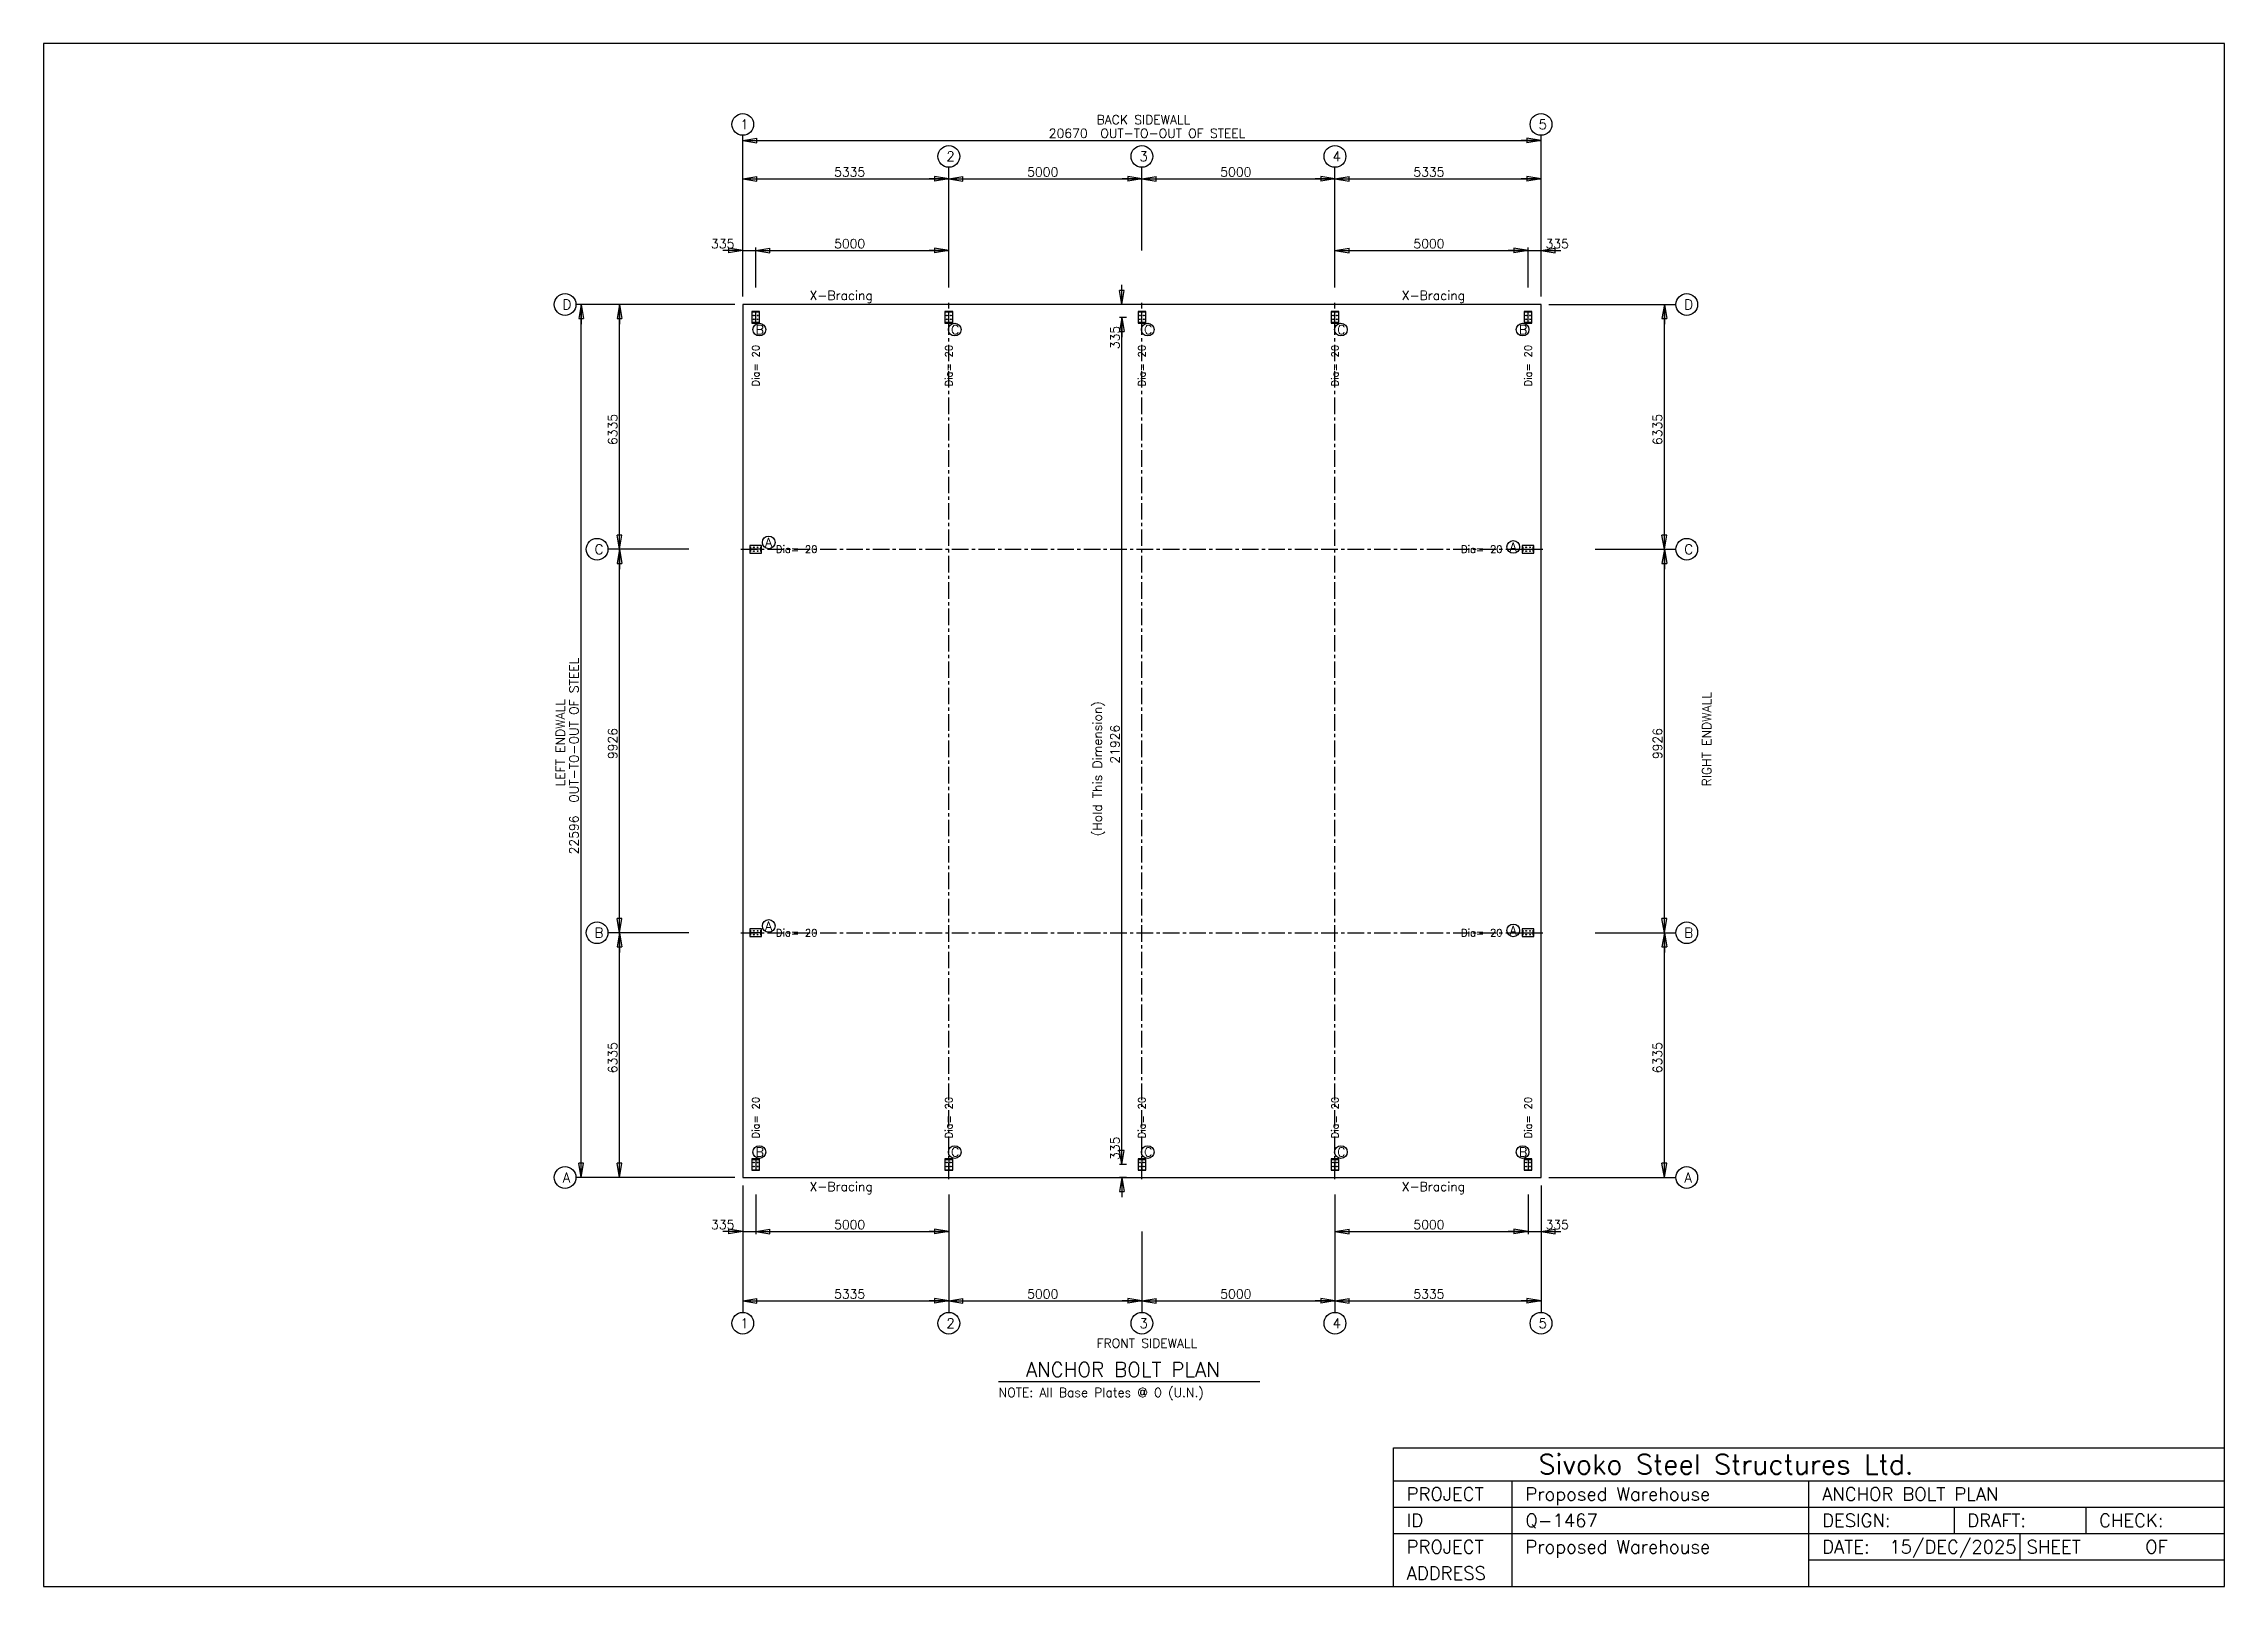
# Model space of a CAD drawing. Extents: x 0 to 56470, y 0 to 39932.
import ezdxf

# ---------------------------------------------------------------- set-up
doc = ezdxf.new("R2010")
doc.units = 0
doc.linetypes.add('CENTER', pattern=[683.015, 426.884, -85.377, 85.377, -85.377])
doc.linetypes.add('CONTIN', pattern=[0])
doc.layers.get('0').update_dxf_attribs({"linetype": 'CONTIN'})
for name, color, linetype in [('1', 7, 'CONTIN'), ('10', 7, 'CONTIN'), ('11', 6, 'CONTIN'), ('12', 7, 'CONTIN'), ('13', 5, 'CONTIN'), ('14', 1, 'CONTIN'), ('15', 1, 'CONTIN'), ('16', 1, 'CONTIN'), ('2', 6, 'CONTIN'), ('22', 7, 'CONTIN'), ('27', 7, 'CENTER')]:
    doc.layers.add(name, color=color, linetype=linetype)
doc.styles.add('SIMPLEX', font='SIMPLEX')

# ---------------------------------------------------------------- blocks, each defined once
blk = doc.blocks.new('WCOL')
for p, q in [((-225.395, 439.519), (225.395, 439.519)), ((-225.395, 0), (225.395, 0)), ((0, 439.519), (0, 0))]:
    blk.add_line(p, q)
blk = doc.blocks.new('BOLT_0')
at = {"layer": '1'}
blk.add_circle((0, 0), 25.4, dxfattribs=at)
blk = doc.blocks.new('ARROW')
at = {"layer": '2'}
for p, q in [((0, 0), (-512.773, 0)), ((0, 0), (-366.266, 61.044)), ((-366.266, 61.044), (-366.266, -61.044)), ((0, 0), (-366.266, -61.044))]:
    blk.add_line(p, q, dxfattribs=at)
blk = doc.blocks.new('ANCHOR')
for p, q in [((0, 22596), (0, 0)), ((20670, 22596), (0, 22596)), ((20670, 0), (20670, 22596)), ((0, 0), (20670, 0))]:
    blk.add_line(p, q)
at = {"layer": '10'}
for p, q in [((435, 22411), (235, 22411)), ((235, 22411), (235, 22111)), ((235, 22111), (435, 22111)), ((435, 22111), (435, 22411)), ((5435, 22411), (5235, 22411)), ((5235, 22411), (5235, 22111)), ((5235, 22111), (5435, 22111)), ((5435, 22111), (5435, 22411)), ((10435, 22411), (10235, 22411)), ((10235, 22411), (10235, 22111)), ((10235, 22111), (10435, 22111)), ((10435, 22111), (10435, 22411)), ((15435, 22411), (15235, 22411)), ((15235, 22411), (15235, 22111)), ((15235, 22111), (15435, 22111)), ((15435, 22111), (15435, 22411)), ((20435, 22411), (20235, 22411)), ((20235, 22411), (20235, 22111)), ((20235, 22111), (20435, 22111)), ((20435, 22111), (20435, 22411)), ((485, 16361.001), (184.999, 16361.001)), ((184.999, 16361.001), (184.999, 16161.001)), ((184.999, 16161.001), (485, 16161.001)), ((485, 16161.001), (485, 16361.001)), ((20485, 16361.001), (20185, 16361.001)), ((20185, 16361.001), (20185, 16161.001)), ((20185, 16161.001), (20485, 16161.001)), ((20485, 16161.001), (20485, 16361.001)), ((485, 6435), (185, 6435)), ((185, 6435), (185, 6235)), ((185, 6235), (485, 6235)), ((485, 6235), (485, 6435)), ((20185, 6435), (20184.998, 6235)), ((20184.998, 6235), (20484.998, 6235)), ((20485, 6435), (20185, 6435)), ((20484.998, 6235), (20485, 6435)), ((235, 485), (235, 185)), ((435, 485), (235, 485)), ((235, 185), (435, 185)), ((435, 185), (435, 485)), ((5235, 485), (5235, 185)), ((5435, 485), (5235, 485)), ((5235, 185), (5435, 185)), ((5435, 185), (5435, 485)), ((10235, 485), (10235, 185)), ((10435, 485), (10235, 485)), ((10235, 185), (10435, 185)), ((10435, 185), (10435, 485)), ((15235, 485), (15235, 185)), ((15435, 485), (15235, 485)), ((15235, 185), (15435, 185)), ((15435, 185), (15435, 485)), ((20235, 485), (20235, 185)), ((20435, 485), (20235, 485)), ((20235, 185), (20435, 185)), ((20435, 185), (20435, 485))]:
    blk.add_line(p, q, dxfattribs=at)
at = {"layer": '12'}
for p, q in [((0, 22800.904), (0, 26976.678)), ((20670, 22800.904), (20670, 26976.678)), ((5335, 23996.178), (5335, 26147.672)), ((10335, 23996.178), (10335, 26147.672)), ((15335, 23996.178), (15335, 26147.672)), ((0, 23035.688), (0, 24067.039)), ((335, 23035.688), (335, 24067.039)), ((5335, 23035.688), (5335, 24067.039)), ((15335, 23035.688), (15335, 24067.039)), ((20335, 23035.688), (20335, 24067.039)), ((20670, 23035.688), (20670, 24067.039)), ((-204.904, 22596), (-4320.916, 22596)), ((20874.904, 22596), (24161.908, 22596)), ((-1400.178, 16261.001), (-3491.908, 16261.001)), ((22070.178, 16261.001), (24161.908, 16261.001)), ((-1400.178, 6335), (-3491.908, 6335)), ((22070.178, 6335), (24161.908, 6335)), ((-204.904, 0), (-4320.916, 0)), ((20874.904, 0), (24161.908, 0)), ((0, -204.904), (0, -3491.908)), ((0, -439.69), (0, -1471.041)), ((335, -439.69), (335, -1471.041)), ((5335, -439.69), (5335, -1471.041)), ((15335, -439.69), (15335, -1471.041)), ((20335, -439.69), (20335, -1471.041)), ((20670, -204.904), (20670, -3491.908)), ((20670, -439.69), (20670, -1471.041)), ((5335, -1400.178), (5335, -3491.908)), ((10335, -1400.178), (10335, -3491.908)), ((15335, -1400.178), (15335, -3491.908))]:
    blk.add_line(p, q, dxfattribs=at)
at = {"layer": '13'}
for centre in [(0, 27258.422), (20670, 27258.422), (5335, 26429.416), (10335, 26429.416), (15335, 26429.416), (-4602.659, 22596), (24443.65, 22596), (-3773.651, 16261.001), (24443.65, 16261.001), (-3773.651, 6335), (24443.65, 6335), (-4602.659, 0), (24443.65, 0), (0, -3773.651), (5335, -3773.651), (10335, -3773.651), (15335, -3773.651), (20670, -3773.651)]:
    blk.add_circle(centre, 281.743, dxfattribs=at)
at = {"layer": '15'}
blk.add_line((6625.381, -5284.107), (13387.219, -5284.107), dxfattribs=at)
at = {"layer": '16'}
for centre in [(428.914, 21945.152), (5487.611, 21945.152), (10487.611, 21945.152), (15487.611, 21945.152), (20194.129, 21945.152), (671.307, 16437.092), (19951.736, 16319.698), (671.307, 6511.09), (19951.736, 6393.696), (428.914, 658.675), (5487.611, 658.675), (10487.611, 658.675), (15487.611, 658.675), (20194.129, 658.675)]:
    blk.add_circle(centre, 164.35, dxfattribs=at)
at = {"layer": '2'}
for p, q in [((0, 26839.221), (20670, 26839.221)), ((0, 25848.854), (20670, 25848.854)), ((0, 23991.908), (5335, 23991.908)), ((15335, 23991.908), (20670, 23991.908)), ((-4183.459, 0), (-4183.459, 22596)), ((-3193.089, 0), (-3193.089, 22596)), ((9933.729, 22596), (9754.438, 22596)), ((23863.088, 0), (23863.088, 22596)), ((9933.729, 22261), (9754.438, 22261)), ((9814.202, 335), (9814.202, 22261)), ((9933.729, 335), (9754.438, 335)), ((9933.729, 0), (9754.438, 0)), ((0, -1395.909), (5335, -1395.909)), ((15335, -1395.909), (20670, -1395.909)), ((0, -3193.089), (20670, -3193.089))]:
    blk.add_line(p, q, dxfattribs=at)
at = {"layer": '27'}
for p, q in [((5335, -46.957), (5335, 22642.955)), ((10335, -46.957), (10335, 22642.955)), ((15335, -46.957), (15335, 22642.955)), ((-46.957, 16261.001), (20716.955, 16261.001)), ((-46.957, 6335), (20716.955, 6335))]:
    blk.add_line(p, q, dxfattribs=at)
at = {"layer": '10'}
for p, xscale, yscale, zscale, rotation in [((335, 22396), 0.33274984, 0.59842636, 0.59842636, 180), ((5335, 22396), 0.33274984, 0.59842636, 0.59842636, 180), ((10335, 22396), 0.33274984, 0.59842636, 0.59842636, 180), ((15335, 22396), 0.33274984, 0.59842636, 0.59842636, 180), ((20335, 22396), 0.33274984, 0.59842636, 0.59842636, 180), ((200, 16261.001), 0.27729154, 0.59155524, 0.59155524, -90), ((20470, 16261.001), 0.27729154, 0.59155524, 0.59155524, 90), ((200, 6335), 0.27729154, 0.59155524, 0.59155524, -90), ((20470, 6335), 0.27729154, 0.59155524, 0.59155524, 90)]:
    blk.add_blockref('WCOL', p, dxfattribs=dict(at, xscale=xscale, yscale=yscale, zscale=zscale, rotation=rotation))
for name, p, xscale, yscale, zscale in [('BOLT_0', (285, 22311), 0.3937008, 0.3937008, 0.3937008), ('BOLT_0', (285, 22211), 0.3937008, 0.3937008, 0.3937008), ('BOLT_0', (385, 22311), 0.3937008, 0.3937008, 0.3937008), ('BOLT_0', (385, 22211), 0.3937008, 0.3937008, 0.3937008), ('BOLT_0', (5285, 22311), 0.3937008, 0.3937008, 0.3937008), ('BOLT_0', (5285, 22211), 0.3937008, 0.3937008, 0.3937008), ('BOLT_0', (5385, 22311), 0.3937008, 0.3937008, 0.3937008), ('BOLT_0', (5385, 22211), 0.3937008, 0.3937008, 0.3937008), ('BOLT_0', (10285, 22311), 0.3937008, 0.3937008, 0.3937008), ('BOLT_0', (10285, 22211), 0.3937008, 0.3937008, 0.3937008), ('BOLT_0', (10385, 22311), 0.3937008, 0.3937008, 0.3937008), ('BOLT_0', (10385, 22211), 0.3937008, 0.3937008, 0.3937008), ('BOLT_0', (15285, 22311), 0.3937008, 0.3937008, 0.3937008), ('BOLT_0', (15285, 22211), 0.3937008, 0.3937008, 0.3937008), ('BOLT_0', (15385, 22311), 0.3937008, 0.3937008, 0.3937008), ('BOLT_0', (15385, 22211), 0.3937008, 0.3937008, 0.3937008), ('BOLT_0', (20285, 22311), 0.3937008, 0.3937008, 0.3937008), ('BOLT_0', (20285, 22211), 0.3937008, 0.3937008, 0.3937008), ('BOLT_0', (20385, 22311), 0.3937008, 0.3937008, 0.3937008), ('BOLT_0', (20385, 22211), 0.3937008, 0.3937008, 0.3937008), ('BOLT_0', (285, 16311.001), 0.3937008, 0.3937008, 0.3937008), ('BOLT_0', (285, 16211.001), 0.3937008, 0.3937008, 0.3937008), ('BOLT_0', (385, 16311.001), 0.3937008, 0.3937008, 0.3937008), ('BOLT_0', (385, 16211.001), 0.3937008, 0.3937008, 0.3937008), ('BOLT_0', (20285, 16311.001), 0.3937008, 0.3937008, 0.3937008), ('BOLT_0', (20285, 16211.001), 0.3937008, 0.3937008, 0.3937008), ('BOLT_0', (20385, 16311.001), 0.3937008, 0.3937008, 0.3937008), ('BOLT_0', (20385, 16211.001), 0.3937008, 0.3937008, 0.3937008), ('BOLT_0', (285, 6385), 0.3937008, 0.3937008, 0.3937008), ('BOLT_0', (285, 6285), 0.3937008, 0.3937008, 0.3937008), ('BOLT_0', (385, 6385), 0.3937008, 0.3937008, 0.3937008), ('BOLT_0', (385, 6285), 0.3937008, 0.3937008, 0.3937008), ('BOLT_0', (20285, 6385), 0.3937008, 0.3937008, 0.3937008), ('BOLT_0', (20285, 6285), 0.3937008, 0.3937008, 0.3937008), ('BOLT_0', (20385, 6385), 0.3937008, 0.3937008, 0.3937008), ('BOLT_0', (20385, 6285), 0.3937008, 0.3937008, 0.3937008), ('WCOL', (335, 200), 0.33274984, 0.59842636, 0.59842636), ('BOLT_0', (285, 385), 0.3937008, 0.3937008, 0.3937008), ('BOLT_0', (285, 285), 0.3937008, 0.3937008, 0.3937008), ('BOLT_0', (385, 385), 0.3937008, 0.3937008, 0.3937008), ('BOLT_0', (385, 285), 0.3937008, 0.3937008, 0.3937008), ('WCOL', (5335, 200), 0.33274984, 0.59842636, 0.59842636), ('BOLT_0', (5285, 385), 0.3937008, 0.3937008, 0.3937008), ('BOLT_0', (5285, 285), 0.3937008, 0.3937008, 0.3937008), ('BOLT_0', (5385, 385), 0.3937008, 0.3937008, 0.3937008), ('BOLT_0', (5385, 285), 0.3937008, 0.3937008, 0.3937008), ('WCOL', (10335, 200), 0.33274984, 0.59842636, 0.59842636), ('BOLT_0', (10285, 385), 0.3937008, 0.3937008, 0.3937008), ('BOLT_0', (10285, 285), 0.3937008, 0.3937008, 0.3937008), ('BOLT_0', (10385, 385), 0.3937008, 0.3937008, 0.3937008), ('BOLT_0', (10385, 285), 0.3937008, 0.3937008, 0.3937008), ('WCOL', (15335, 200), 0.33274984, 0.59842636, 0.59842636), ('BOLT_0', (15285, 385), 0.3937008, 0.3937008, 0.3937008), ('BOLT_0', (15285, 285), 0.3937008, 0.3937008, 0.3937008), ('BOLT_0', (15385, 385), 0.3937008, 0.3937008, 0.3937008), ('BOLT_0', (15385, 285), 0.3937008, 0.3937008, 0.3937008), ('WCOL', (20335, 200), 0.33274984, 0.59842636, 0.59842636), ('BOLT_0', (20285, 385), 0.3937008, 0.3937008, 0.3937008), ('BOLT_0', (20285, 285), 0.3937008, 0.3937008, 0.3937008), ('BOLT_0', (20385, 385), 0.3937008, 0.3937008, 0.3937008), ('BOLT_0', (20385, 285), 0.3937008, 0.3937008, 0.3937008)]:
    blk.add_blockref(name, p, dxfattribs=dict(at, xscale=xscale, yscale=yscale, zscale=zscale))
at = {"layer": '2'}
for p, rotation in [((0, 26839.221), 180), ((0, 25848.854), 180), ((5335, 25848.854), 180), ((10335, 25848.854), 180), ((15335, 25848.854), 180), ((0, 23991.908), 360), ((335, 23991.908), 180), ((335, 23991.908), 180), ((15335, 23991.908), 180), ((20335, 23991.908), 360), ((20670, 23991.908), 180), ((-4183.459, 22596), 90), ((-3193.089, 22596), 90), ((9814.202, 22596), 270), ((23863.088, 22596), 90), ((9814.202, 22261), 90), ((-3193.089, 16261.001), 270), ((23863.088, 16261.001), 270), ((-3193.089, 16261.001), 90), ((23863.088, 16261.001), 90), ((-3193.089, 6335), 270), ((23863.088, 6335), 270), ((-3193.089, 6335), 90), ((23863.088, 6335), 90), ((9814.202, 335), 270), ((-4183.459, 0), 270), ((-3193.089, 0), 270), ((9814.202, 0), 90), ((23863.088, 0), 270), ((0, -1395.909), 360), ((335, -1395.909), 180), ((335, -1395.909), 180), ((15335, -1395.909), 180), ((20335, -1395.909), 360), ((20670, -1395.909), 180), ((0, -3193.089), 180), ((5335, -3193.089), 180), ((10335, -3193.089), 180), ((15335, -3193.089), 180)]:
    blk.add_blockref('ARROW', p, dxfattribs=dict(at, rotation=rotation))
for p in [(20670, 26839.221), (5335, 25848.854), (10335, 25848.854), (15335, 25848.854), (20670, 25848.854), (5335, 23991.908), (20335, 23991.908), (5335, -1395.909), (20335, -1395.909), (5335, -3193.089), (10335, -3193.089), (15335, -3193.089), (20670, -3193.089)]:
    blk.add_blockref('ARROW', p, dxfattribs=at)
at = {"layer": '11', "style": 'SIMPLEX'}
for s, height, p in [('20670', 234.786, (7923.64, 26910.938)), ('5335', 234.786, (2365.428, 25907.553)), ('5000', 234.786, (7365.428, 25907.553)), ('5000', 234.786, (12365.428, 25907.553)), ('5335', 234.786, (17365.428, 25907.553)), ('335', 234.786, (-821.751, 24050.604)), ('5000', 234.786, (2365.428, 24050.604)), ('5000', 234.786, (17365.428, 24050.604)), ('335', 234.786, (20787.393, 24050.604)), ('20', 187.829, (1610.451, 16167.087)), ('20', 187.829, (19350.684, 16167.087)), ('20', 187.829, (1610.451, 6241.085)), ('20', 187.829, (19350.684, 6241.085)), ('335', 234.786, (-821.751, -1337.213)), ('5000', 234.786, (2365.428, -1337.213)), ('5000', 234.786, (17365.428, -1337.213)), ('335', 234.786, (20787.393, -1337.213)), ('5335', 234.786, (2365.428, -3134.393)), ('5000', 234.786, (7365.428, -3134.393)), ('5000', 234.786, (12365.428, -3134.393)), ('5335', 234.786, (17365.428, -3134.393))]:
    blk.add_text(s, height=height, dxfattribs=at).set_placement(p)
for s, height, p in [('20', 187.829, (428.914, 21226.707)), ('20', 187.829, (5428.914, 21226.707)), ('335', 234.786, (9755.506, 21439.25)), ('20', 187.829, (10428.914, 21226.707)), ('20', 187.829, (15428.914, 21226.707)), ('20', 187.829, (20428.914, 21226.707)), ('6335', 234.786, (-3251.786, 18958.93)), ('6335', 234.786, (23804.393, 18958.93)), ('9926', 234.786, (-3251.785, 10828.429)), ('21926', 234.786, (9755.506, 10711.035)), ('9926', 234.786, (23804.393, 10828.429)), ('22596', 234.786, (-4255.176, 8363.176)), ('6335', 234.786, (-3251.786, 2697.928)), ('6335', 234.786, (23804.393, 2697.928)), ('20', 187.829, (428.914, 1762.169)), ('20', 187.829, (5428.914, 1762.169)), ('20', 187.829, (10428.914, 1762.169)), ('20', 187.829, (15428.914, 1762.169)), ('20', 187.829, (20428.914, 1762.169)), ('335', 234.786, (9755.506, 452.393))]:
    blk.add_text(s, height=height, rotation=90, dxfattribs=at).set_placement(p)
at = {"layer": '13', "style": 'SIMPLEX'}
for s, p in [('1', (-63.392, 27131.641)), ('5', (20606.607, 27131.641)), ('2', (5271.607, 26302.633)), ('3', (10271.607, 26302.633)), ('4', (15271.608, 26302.633)), ('D', (-4666.051, 22469.217)), ('D', (24380.258, 22469.217)), ('C', (-3837.043, 16134.217)), ('C', (24380.258, 16134.217)), ('B', (-3837.043, 6208.215)), ('B', (24380.258, 6208.215)), ('A', (-4666.051, -126.784)), ('A', (24380.258, -126.784)), ('1', (-63.392, -3900.436)), ('2', (5271.607, -3900.436)), ('3', (10271.607, -3900.436)), ('4', (15271.608, -3900.436)), ('5', (20606.607, -3900.436))]:
    blk.add_text(s, height=253.569, dxfattribs=at).set_placement(p)
at = {"layer": '15', "style": 'SIMPLEX'}
for s, height, p in [('BACK SIDEWALL', 234.786, (9161.07, 27263.115)), (' OUT-TO-OUT OF STEEL', 234.786, (9097.57, 26910.938)), ('FRONT SIDEWALL', 234.786, (9161.07, -4407.573)), ('ANCHOR BOLT PLAN', 375.658, (7329.739, -5158.888)), ('NOTE: All Base Plates @ 0 (U.N.)', 234.786, (6625.381, -5683.243))]:
    blk.add_text(s, height=height, dxfattribs=at).set_placement(p)
for s, p in [(' OUT-TO-OUT OF STEEL', (-4255.176, 9537.105)), ('RIGHT ENDWALL', (25077.572, 10124.07)), ('LEFT ENDWALL', (-4607.355, 10124.07)), ('(Hold This Dimension)', (9297.674, 8832.747))]:
    blk.add_text(s, height=234.786, rotation=90, dxfattribs=at).set_placement(p)
at = {"layer": '16', "style": 'SIMPLEX'}
for s, height, p in [('B', 234.786, (335, 21827.76)), ('C', 234.786, (5393.697, 21827.76)), ('C', 234.786, (10393.696, 21827.76)), ('C', 234.786, (15393.697, 21827.76)), ('B', 234.786, (20100.217, 21827.76)), ('A', 234.786, (577.393, 16319.698)), ('A', 234.786, (19857.822, 16202.306)), ('Dia=', 187.829, (859.136, 16167.087)), ('Dia=', 187.829, (18599.367, 16167.087)), ('A', 234.786, (577.393, 6393.697)), ('Dia=', 187.829, (859.136, 6241.085)), ('Dia=', 187.829, (18599.367, 6241.085)), ('A', 234.786, (19857.822, 6276.304)), ('B', 234.786, (335, 541.282)), ('C', 234.786, (5393.697, 541.282)), ('C', 234.786, (10393.696, 541.282)), ('C', 234.786, (15393.697, 541.282)), ('B', 234.786, (20100.217, 541.282))]:
    blk.add_text(s, height=height, dxfattribs=at).set_placement(p)
for p in [(428.914, 20475.393), (5428.914, 20475.393), (10428.914, 20475.393), (15428.914, 20475.393), (20428.914, 20475.393), (428.914, 1010.854), (5428.914, 1010.854), (10428.914, 1010.854), (15428.914, 1010.854), (20428.914, 1010.854)]:
    blk.add_text('Dia=', height=187.829, rotation=90, dxfattribs=at).set_placement(p)
at = {"layer": '2', "style": 'SIMPLEX'}
for p in [(1728.356, 22713.393), (17063.355, 22713.393), (1728.356, -352.179), (17063.355, -352.179)]:
    blk.add_text('X-Bracing', height=234.786, dxfattribs=at).set_placement(p)

msp = doc.modelspace()

# ---------------------------------------------------------------- linework, layer by layer
for p, q in [((34954.703, 0), (34954.703, 3585.822)), ((34954.703, 3585.822), (56469.637, 3585.822)), ((34954.703, 2732.055), (56469.637, 2732.055)), ((38028.266, 0), (38028.266, 2732.055)), ((45712.172, 0), (45712.172, 2732.055)), ((34954.703, 2049.041), (56469.637, 2049.041)), ((49468.742, 2049.041), (49468.742, 1366.028)), ((52883.816, 2049.041), (52883.816, 1366.028)), ((34954.703, 1366.028), (56469.637, 1366.028)), ((51176.281, 1366.028), (51176.281, 683.014)), ((45712.172, 683.014), (56469.637, 683.014))]:
    msp.add_line(p, q)
at = {"layer": '22'}
for p, q in [((56469.637, 39932.105), (0, 39932.105)), ((0, 39932.105), (0, 0)), ((56469.637, 0), (56469.637, 39932.105)), ((0, 0), (56469.637, 0))]:
    msp.add_line(p, q, dxfattribs=at)

# ---------------------------------------------------------------- block references
msp.add_blockref('ANCHOR', (18104.377, 10583.867))

# ---------------------------------------------------------------- texts
at = {"layer": '14', "style": 'SIMPLEX'}
for s, height, p in [('Sivoko Steel Structures Ltd.', 512.26, (38711.277, 2902.809)), ('PROJECT', 341.507, (35296.211, 2219.795)), ('Proposed Warehouse', 341.507, (38369.773, 2219.795)), ('ANCHOR BOLT PLAN', 341.507, (46053.68, 2219.795)), ('ID', 341.507, (35296.211, 1536.781)), ('Q-1467', 341.507, (38369.773, 1536.781)), ('DESIGN:', 341.507, (46053.68, 1536.781)), ('DRAFT:', 341.507, (49810.246, 1536.781)), ('CHECK:', 341.507, (53225.32, 1536.781)), ('PROJECT', 341.507, (35296.211, 853.767)), ('Proposed Warehouse', 341.507, (38369.773, 853.767)), ('DATE:', 341.507, (46053.68, 853.767)), ('15/DEC/2025', 341.507, (47795.363, 853.767)), ('SHEET', 341.507, (51347.035, 853.767)), ('OF', 341.507, (54420.602, 853.767)), ('ADDRESS', 341.507, (35296.211, 170.753))]:
    msp.add_text(s, height=height, dxfattribs=at).set_placement(p)

doc.saveas('drawing.dxf')
